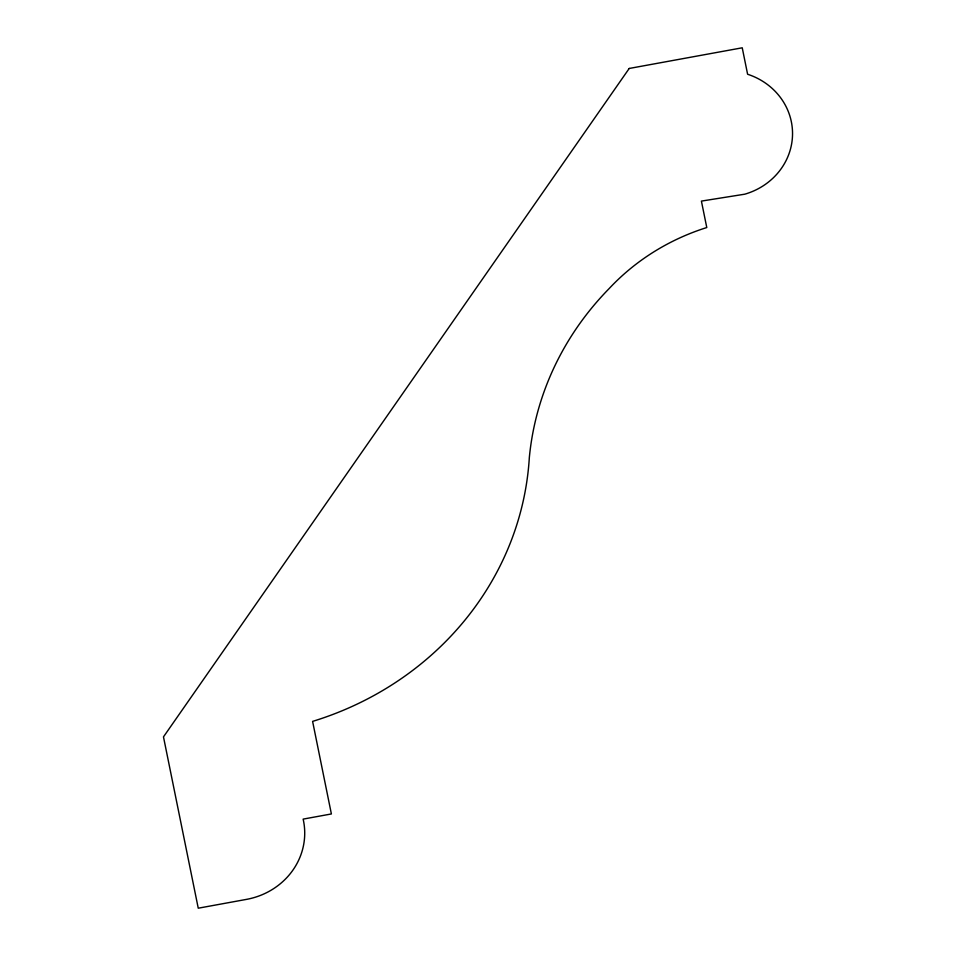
<?xml version="1.0" encoding="UTF-8"?>
<svg xmlns="http://www.w3.org/2000/svg" width="956" height="956" viewBox="0 0 956 956"><rect width="100%" height="100%" fill="white"/><g stroke="black" fill="none" stroke-linecap="round" stroke-linejoin="round"><path stroke-width="1.43" d="M629.215 68.462L163.476 736.873L198.251 908.2L246.959 899.297A71.664 67.171 -2.2 0 0 303.148 819.113L331.385 813.95L312.6 721.386A313.245 293.6 -2.2 0 0 529.325 457.637A305.119 285.975 -2.2 0 1 609.199 288.521A223.584 209.555 -2.2 0 1 706.783 227.54L701.405 201.095L744.784 194.188A67.338 63.12 -2.2 0 0 792.524 134.963A67.338 63.12 -2.2 0 0 747.604 74.245L742.238 47.8L629.215 68.462"/></g></svg>
